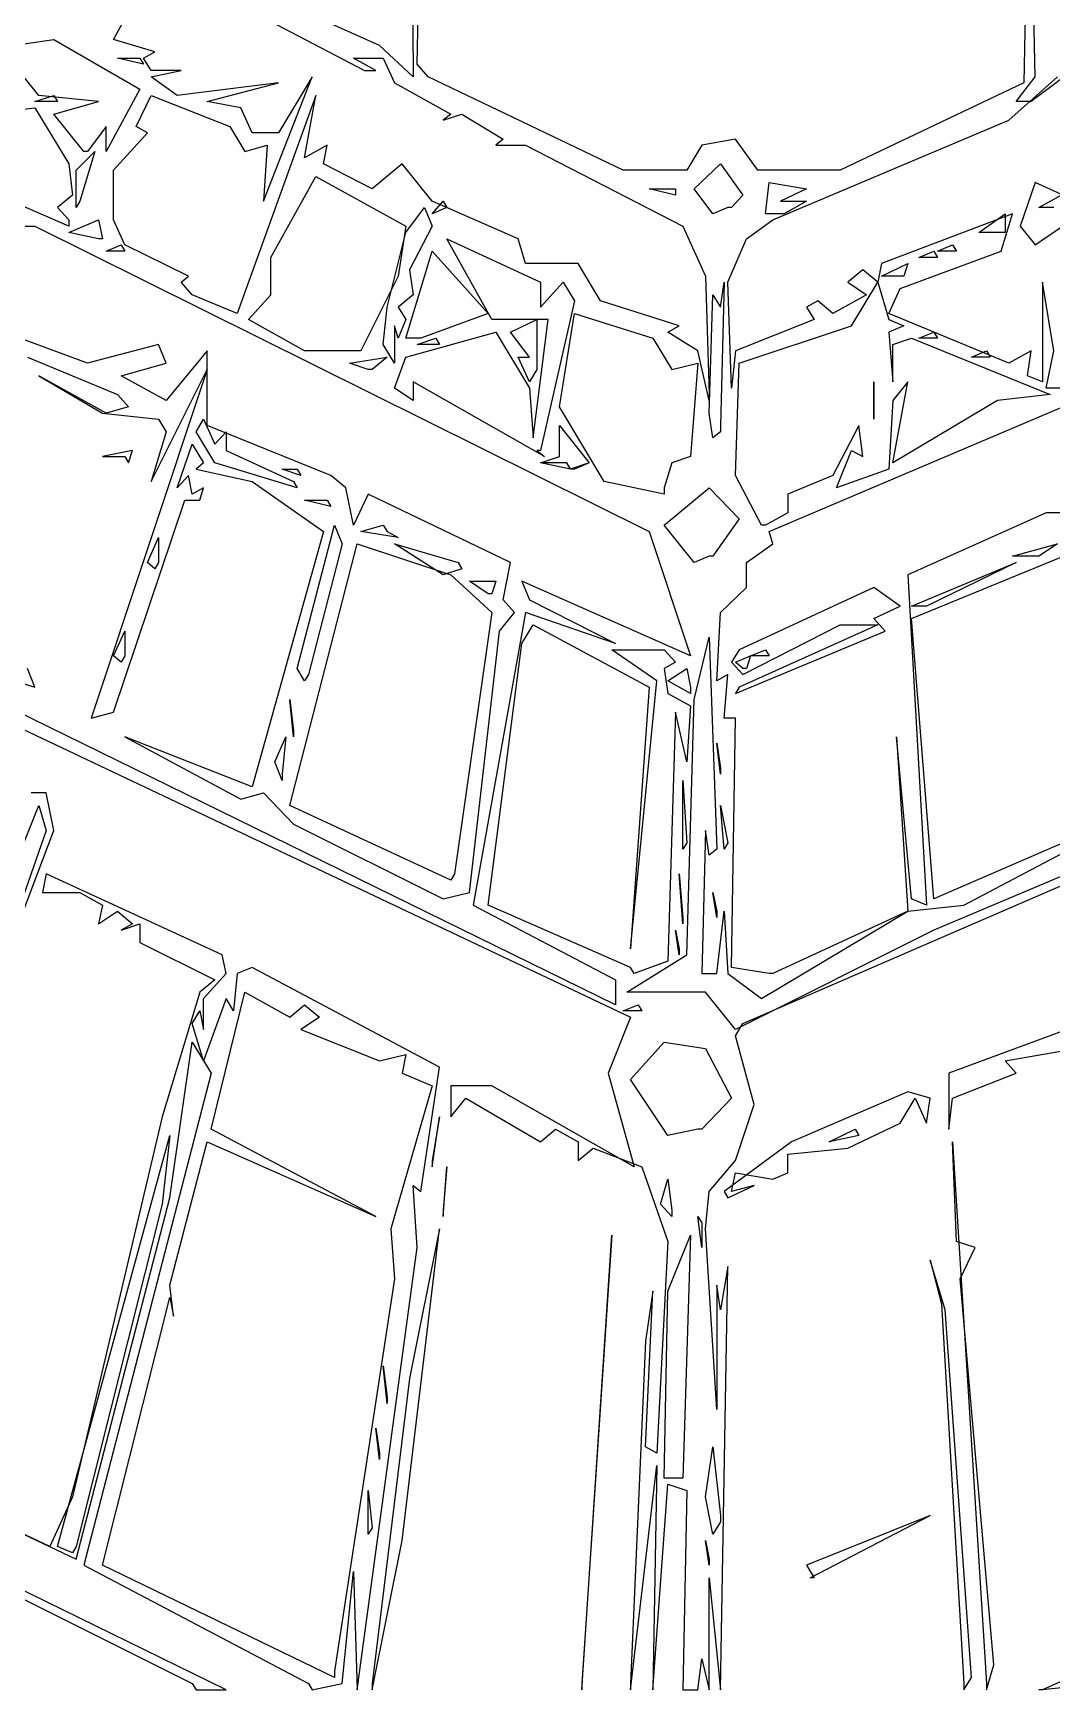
# Model space of a CAD drawing. Extents: x -11089 to 11068, y 2036 to 20000.
# Drawn here: x -3852 to 2051, y 2036 to 11627 of the extents above; entities that cross this region are included whole.
import ezdxf

# ---------------------------------------------------------------- set-up
doc = ezdxf.new("R2010")
doc.units = 0

msp = doc.modelspace()

# ---------------------------------------------------------------- linework, layer by layer
for p, q in [((-1757.8125, 20000, 1942.8571), (-1649.3056, 11411.0577)), ((-1627.6042, 11447.1154), (-1605.9028, 12456.7308)), ((1909.7222, 12384.6154), (1888.0208, 11338.9423)), ((1953.125, 11375), (1931.4236, 12420.6731)), ((-1844.6181, 11555.2885), (-3211.8056, 12168.2692)), ((-3103.2986, 12024.0385), (-1931.4236, 11411.0577)), ((-3385.4167, 11591.3462), (-3190.1042, 11951.9231)), ((-3971.3542, 11555.2885), (-3732.6389, 11591.3462)), ((-3732.6389, 11591.3462), (-3233.5069, 11302.8846)), ((-3146.7014, 11519.2308), (-3385.4167, 11591.3462)), ((-3211.8056, 11483.1731), (-3146.7014, 11519.2308)), ((-1649.3056, 11375), (-1844.6181, 11555.2885)), ((2408.8542, 11591.3462), (1931.4236, 11230.7692)), ((-3819.4444, 11266.8269), (-3993.0556, 11483.1731)), ((-3211.8056, 11447.1154), (-3363.7153, 11483.1731)), ((-3363.7153, 11483.1731), (-3233.5069, 11483.1731)), ((-3233.5069, 11483.1731), (-3211.8056, 11447.1154)), ((-3168.4028, 11411.0577), (-3211.8056, 11483.1731)), ((-1866.3194, 11411.0577), (-1996.5278, 11483.1731)), ((-1996.5278, 11483.1731), (-1822.9167, 11483.1731)), ((-1822.9167, 11483.1731), (-1757.8125, 11338.9423)), ((-1562.5, 11375), (-1627.6042, 11447.1154)), ((-3168.4028, 11375), (-2994.7917, 11411.0577)), ((-2994.7917, 11411.0577), (-3168.4028, 11411.0577)), ((-3016.4931, 11266.8269), (-3168.4028, 11375)), ((-2430.5556, 11338.9423), (-3016.4931, 11266.8269)), ((-2842.8819, 11230.7692), (-2430.5556, 11338.9423)), ((-2517.3611, 10653.8462), (-2235.2431, 11375)), ((-2235.2431, 11375), (-2430.5556, 11050.4808)), ((-1931.4236, 11411.0577), (-1866.3194, 11411.0577)), ((-1757.8125, 11338.9423), (-1432.2917, 11158.6538)), ((-1649.3056, 11411.0577), (-1649.3056, 11375)), ((-434.0278, 10834.1346), (-1562.5, 11375)), ((1888.0208, 11338.9423), (824.6528, 10834.1346)), ((1801.2153, 11122.5962), (2083.3333, 11375)), ((1844.6181, 11230.7692), (1953.125, 11375)), ((-3841.1458, 11230.7692), (-3732.6389, 11266.8269)), ((-3710.9375, 11230.7692), (-3841.1458, 11230.7692)), ((-3472.2222, 11230.7692), (-3819.4444, 11266.8269)), ((-3732.6389, 11266.8269), (-3710.9375, 11230.7692)), ((-3732.6389, 11158.6538), (-3472.2222, 11230.7692)), ((-3233.5069, 11302.8846), (-3428.8194, 10942.3077)), ((-3255.2083, 11086.5385), (-3168.4028, 11266.8269)), ((-3168.4028, 11266.8269), (-2712.6736, 11086.5385)), ((-2647.5694, 11194.7115), (-2842.8819, 11230.7692)), ((-2213.5417, 11266.8269), (-2669.2708, 10004.8077)), ((-2278.6458, 10906.25), (-2213.5417, 11266.8269)), ((1909.7222, 11230.7692), (1844.6181, 11230.7692)), ((1931.4236, 11230.7692), (1909.7222, 11230.7692)), ((-4166.6667, 11158.6538), (-3841.1458, 11194.7115)), ((-3841.1458, 11194.7115), (-3645.8333, 10870.1923)), ((-3559.0278, 10942.3077), (-3732.6389, 11158.6538)), ((-2582.4653, 11050.4808), (-2647.5694, 11194.7115)), ((-1432.2917, 11158.6538), (-1475.6944, 11122.5962)), ((-1475.6944, 11122.5962), (-1367.1875, 11158.6538)), ((-1367.1875, 11158.6538), (-1128.4722, 11014.4231)), ((-3428.8194, 11086.5385), (-3537.3264, 10942.3077)), ((-3428.8194, 10942.3077), (-3428.8194, 11086.5385)), ((-3385.4167, 10834.1346), (-3190.1042, 11050.4808)), ((-3190.1042, 11050.4808), (-3255.2083, 11086.5385)), ((-2712.6736, 11086.5385), (-2625.8681, 10942.3077)), ((-2430.5556, 11050.4808), (-2582.4653, 11050.4808)), ((434.0278, 10545.6731), (1801.2153, 11122.5962)), ((-3602.4306, 10834.1346), (-3493.9236, 10942.3077)), ((-3493.9236, 10942.3077), (-3580.7292, 10653.8462)), ((-3537.3264, 10942.3077), (-3559.0278, 10942.3077)), ((-2625.8681, 10942.3077), (-2495.6597, 10978.3654)), ((-2495.6597, 10978.3654), (-2517.3611, 10653.8462)), ((-2148.4375, 10978.3654), (-2278.6458, 10906.25)), ((-2170.1389, 10870.1923), (-2148.4375, 10978.3654)), ((-1128.4722, 11014.4231), (-1171.875, 10978.3654)), ((-1171.875, 10978.3654), (-998.2639, 10978.3654)), ((-998.2639, 10978.3654), (-86.8056, 10509.6154)), ((21.7014, 10978.3654), (-65.1042, 10834.1346)), ((217.0139, 11014.4231), (21.7014, 10978.3654)), ((347.2222, 10834.1346), (217.0139, 11014.4231)), ((-3645.8333, 10509.6154), (-4557.2917, 10906.25)), ((-3645.8333, 10870.1923), (-3624.1319, 10689.9038)), ((-1888.0208, 10725.9615), (-2170.1389, 10870.1923)), ((-1714.4097, 10870.1923), (-1888.0208, 10725.9615)), ((-1540.7986, 10653.8462), (-1714.4097, 10870.1923)), ((-21.7014, 10725.9615), (130.2083, 10870.1923)), ((130.2083, 10870.1923), (260.4167, 10689.9038)), ((-3602.4306, 10617.7885), (-3602.4306, 10834.1346)), ((-3385.4167, 10545.6731), (-3385.4167, 10834.1346)), ((-2473.9583, 10329.3269), (-2213.5417, 10798.0769)), ((-2213.5417, 10798.0769), (-1692.7083, 10509.6154)), ((-65.1042, 10834.1346), (-434.0278, 10834.1346)), ((368.9236, 10834.1346), (347.2222, 10834.1346)), ((824.6528, 10834.1346), (368.9236, 10834.1346)), ((390.625, 10581.7308), (412.3264, 10762.0192)), ((412.3264, 10762.0192), (629.3403, 10725.9615)), ((1953.125, 10762.0192), (1866.3194, 10509.6154)), ((2191.8403, 10653.8462), (1953.125, 10762.0192)), ((-3624.1319, 10689.9038), (-3710.9375, 10617.7885)), ((-3580.7292, 10653.8462), (-3602.4306, 10617.7885)), ((-1041.6667, 10437.5), (-1540.7986, 10653.8462)), ((-1540.7986, 10581.7308), (-1475.6944, 10653.8462)), ((-1475.6944, 10653.8462), (-1453.9931, 10617.7885)), ((-130.2083, 10689.9038), (-282.1181, 10725.9615)), ((-282.1181, 10725.9615), (-130.2083, 10725.9615)), ((-130.2083, 10725.9615), (-130.2083, 10689.9038)), ((86.8056, 10581.7308), (-21.7014, 10725.9615)), ((260.4167, 10689.9038), (195.3125, 10617.7885)), ((629.3403, 10725.9615), (477.4306, 10653.8462)), ((477.4306, 10653.8462), (629.3403, 10653.8462)), ((629.3403, 10653.8462), (499.1319, 10581.7308)), ((1953.125, 10401.4423), (2322.0486, 10653.8462)), ((1974.8264, 10617.7885), (2105.0347, 10689.9038)), ((-3710.9375, 10617.7885), (-3645.8333, 10545.6731)), ((-1692.7083, 10473.5577), (-1584.2014, 10617.7885)), ((-1584.2014, 10617.7885), (-1540.7986, 10509.6154)), ((-1453.9931, 10617.7885), (-1540.7986, 10581.7308)), ((173.6111, 10617.7885), (86.8056, 10581.7308)), ((195.3125, 10617.7885), (173.6111, 10617.7885)), ((477.4306, 10581.7308), (390.625, 10581.7308)), ((499.1319, 10581.7308), (477.4306, 10581.7308)), ((1822.9167, 10581.7308), (1063.3681, 10293.2692)), ((1627.6042, 10473.5577), (1779.5139, 10581.7308)), ((1757.8125, 10365.3846), (1822.9167, 10581.7308)), ((1779.5139, 10581.7308), (1779.5139, 10473.5577)), ((2061.6319, 10617.7885), (1974.8264, 10617.7885)), ((-4079.8611, 10509.6154), (-3841.1458, 10509.6154)), ((-3841.1458, 10509.6154), (-282.1181, 8742.7885)), ((-3645.8333, 10473.5577), (-3472.2222, 10545.6731)), ((-3645.8333, 10545.6731), (-3645.8333, 10509.6154)), ((-3472.2222, 10437.5), (-3645.8333, 10473.5577)), ((-3472.2222, 10545.6731), (-3450.5208, 10437.5)), ((-3320.3125, 10401.4423), (-3385.4167, 10545.6731)), ((-1801.2153, 10040.8654), (-1692.7083, 10473.5577)), ((-1692.7083, 10509.6154), (-1736.1111, 10221.1538)), ((-1540.7986, 10509.6154), (-1671.0069, 10257.2115)), ((-86.8056, 10509.6154), (43.4028, 10221.1538)), ((282.1181, 10437.5), (434.0278, 10545.6731)), ((1757.8125, 10473.5577), (1627.6042, 10473.5577)), ((1779.5139, 10473.5577), (1757.8125, 10473.5577)), ((1866.3194, 10509.6154), (1953.125, 10401.4423)), ((-3450.5208, 10437.5), (-3472.2222, 10437.5)), ((-3428.8194, 10365.3846), (-3342.0139, 10401.4423)), ((-3320.3125, 10365.3846), (-3428.8194, 10365.3846)), ((-3342.0139, 10401.4423), (-3320.3125, 10365.3846)), ((-2951.3889, 10221.1538), (-3320.3125, 10401.4423)), ((-1692.7083, 9860.5769), (-1540.7986, 10365.3846)), ((-1540.7986, 10365.3846), (-1215.2778, 10004.8077)), ((-1193.5764, 9968.75), (-1453.9931, 10437.5)), ((-1453.9931, 10437.5), (-911.4583, 10185.0962)), ((-998.2639, 10293.2692), (-1041.6667, 10437.5)), ((173.6111, 10185.0962), (282.1181, 10437.5)), ((412.3264, 8742.7885), (4318.5764, 10401.4423)), ((1171.875, 10149.0385), (1757.8125, 10365.3846)), ((1280.3819, 10329.3269), (1367.1875, 10365.3846)), ((1367.1875, 10365.3846), (1388.8889, 10329.3269)), ((1388.8889, 10365.3846), (1475.6944, 10401.4423)), ((1497.3958, 10365.3846), (1388.8889, 10365.3846)), ((1475.6944, 10401.4423), (1497.3958, 10365.3846)), ((-2473.9583, 10112.9808), (-2473.9583, 10329.3269)), ((-694.4444, 10293.2692), (-998.2639, 10293.2692)), ((-564.2361, 10076.9231), (-694.4444, 10293.2692)), ((1063.3681, 10293.2692), (1041.6667, 10185.0962)), ((1063.3681, 10221.1538), (1215.2778, 10293.2692)), ((1215.2778, 10293.2692), (1193.5764, 10221.1538)), ((1388.8889, 10329.3269), (1280.3819, 10329.3269)), ((-2994.7917, 10185.0962), (-2951.3889, 10221.1538)), ((-2929.6875, 10112.9808), (-2994.7917, 10185.0962)), ((-1736.1111, 10221.1538), (-1953.125, 9788.4615)), ((-1671.0069, 10257.2115), (-1649.3056, 10112.9808)), ((-911.4583, 10185.0962), (-911.4583, 10040.8654)), ((-911.4583, 10040.8654), (-781.25, 10185.0962)), ((-781.25, 10185.0962), (-716.1458, 10076.9231)), ((43.4028, 10221.1538), (65.1042, 9536.0577)), ((130.2083, 10040.8654), (151.9097, 10185.0962)), ((151.9097, 10185.0962), (130.2083, 9355.7692)), ((195.3125, 9572.1154), (173.6111, 10185.0962)), ((954.8611, 10257.2115), (868.0556, 10185.0962)), ((868.0556, 10185.0962), (976.5625, 10112.9808)), ((889.7569, 9932.6923), (1041.6667, 10185.0962)), ((1041.6667, 10185.0962), (954.8611, 10257.2115)), ((1041.6667, 10185.0962), (1106.7708, 9968.75)), ((1171.875, 10221.1538), (1063.3681, 10221.1538)), ((1193.5764, 10221.1538), (1171.875, 10221.1538)), ((2061.6319, 9788.4615), (1996.5278, 10185.0962)), ((1996.5278, 10185.0962), (1996.5278, 9608.1731)), ((-2669.2708, 10004.8077), (-2929.6875, 10112.9808)), ((-2604.1667, 9968.75), (-2473.9583, 10112.9808)), ((-1649.3056, 10112.9808), (-1736.1111, 10040.8654)), ((-716.1458, 10076.9231), (-911.4583, 9211.5385)), ((-108.5069, 9932.6923), (-564.2361, 10076.9231)), ((65.1042, 9427.8846), (86.8056, 10112.9808)), ((86.8056, 10112.9808), (130.2083, 10040.8654)), ((694.4444, 10076.9231), (629.3403, 10040.8654)), ((781.25, 10004.8077), (694.4444, 10076.9231)), ((976.5625, 10112.9808), (781.25, 10004.8077)), ((1106.7708, 10004.8077), (1171.875, 10149.0385)), ((-1822.9167, 9824.5192), (-1801.2153, 10040.8654)), ((-1736.1111, 10040.8654), (-1692.7083, 9968.75)), ((-1215.2778, 10004.8077), (-1605.9028, 9860.5769)), ((-802.9514, 9463.9423), (-716.1458, 10004.8077)), ((-716.1458, 10004.8077), (-260.4167, 9860.5769)), ((629.3403, 10040.8654), (672.7431, 9968.75)), ((1801.2153, 9716.3462), (1106.7708, 10004.8077)), ((-2278.6458, 9788.4615), (-2604.1667, 9968.75)), ((-1736.1111, 9860.5769), (-1757.8125, 9932.6923)), ((-1757.8125, 9932.6923), (-1757.8125, 9752.4038)), ((-1692.7083, 9968.75), (-1736.1111, 9860.5769)), ((-1692.7083, 9752.4038), (-1171.875, 9896.6346)), ((-868.0556, 9968.75), (-1193.5764, 9968.75)), ((-1171.875, 9896.6346), (-976.5625, 9572.1154)), ((-1085.0694, 9896.6346), (-933.1597, 9968.75)), ((-976.5625, 9752.4038), (-1085.0694, 9896.6346)), ((-954.8611, 9283.6538), (-868.0556, 9968.75)), ((-933.1597, 9968.75), (-933.1597, 9716.3462)), ((-173.6111, 9896.6346), (-108.5069, 9932.6923)), ((0, 9788.4615), (-173.6111, 9896.6346)), ((672.7431, 9968.75), (217.0139, 9788.4615)), ((238.7153, 9716.3462), (889.7569, 9932.6923)), ((1106.7708, 9968.75), (1193.5764, 9932.6923)), ((1193.5764, 9932.6923), (1106.7708, 9896.6346)), ((1106.7708, 9896.6346), (1128.4722, 9608.1731)), ((1280.3819, 9860.5769), (1367.1875, 9896.6346)), ((1367.1875, 9896.6346), (1388.8889, 9860.5769)), ((-3537.3264, 9716.3462), (-3927.9514, 9860.5769)), ((-3125, 9824.5192), (-3537.3264, 9716.3462)), ((-3081.5972, 9716.3462), (-3125, 9824.5192)), ((-2842.8819, 9788.4615), (-3081.5972, 9500)), ((-2842.8819, 9355.7692), (-2842.8819, 9788.4615)), ((-1974.8264, 9788.4615), (-2278.6458, 9788.4615)), ((-1953.125, 9788.4615), (-1974.8264, 9788.4615)), ((-1757.8125, 9716.3462), (-1822.9167, 9824.5192)), ((-1627.6042, 9860.5769), (-1692.7083, 9860.5769)), ((-1627.6042, 9824.5192), (-1519.0972, 9860.5769)), ((-1605.9028, 9860.5769), (-1627.6042, 9860.5769)), ((-1497.3958, 9824.5192), (-1627.6042, 9824.5192)), ((-1519.0972, 9860.5769), (-1497.3958, 9824.5192)), ((-260.4167, 9860.5769), (-151.9097, 9680.2885)), ((65.1042, 9500), (0, 9788.4615)), ((217.0139, 9788.4615), (195.3125, 9572.1154)), ((1128.4722, 9824.5192), (1236.9792, 9860.5769)), ((1128.4722, 9608.1731), (1128.4722, 9824.5192)), ((1236.9792, 9860.5769), (2039.9306, 9536.0577)), ((1388.8889, 9860.5769), (1280.3819, 9860.5769)), ((1584.2014, 9752.4038), (1671.0069, 9788.4615)), ((1671.0069, 9788.4615), (1692.7083, 9752.4038)), ((1931.4236, 9788.4615), (1801.2153, 9716.3462)), ((1909.7222, 9644.2308), (1931.4236, 9788.4615)), ((2018.2292, 9572.1154), (2061.6319, 9788.4615)), ((-3884.5486, 9752.4038), (-3363.7153, 9536.0577)), ((-3342.0139, 9644.2308), (-3081.5972, 9716.3462)), ((-2018.2292, 9716.3462), (-1801.2153, 9752.4038)), ((-1909.7222, 9680.2885), (-2018.2292, 9716.3462)), ((-1801.2153, 9752.4038), (-1888.0208, 9680.2885)), ((-1757.8125, 9572.1154), (-1692.7083, 9752.4038)), ((-1757.8125, 9752.4038), (-1757.8125, 9716.3462)), ((-976.5625, 9608.1731), (-1041.6667, 9752.4038)), ((-1041.6667, 9752.4038), (-976.5625, 9752.4038)), ((-933.1597, 9716.3462), (-933.1597, 9680.2885)), ((-151.9097, 9680.2885), (0, 9716.3462)), ((0, 9716.3462), (-43.4028, 9175.4808)), ((217.0139, 9067.3077), (238.7153, 9716.3462)), ((1692.7083, 9752.4038), (1584.2014, 9752.4038)), ((-3428.8194, 9427.8846), (-3819.4444, 9644.2308)), ((-3819.4444, 9644.2308), (-3450.5208, 9427.8846)), ((-2842.8819, 9680.2885), (-3515.625, 7661.0577)), ((-3081.5972, 9500), (-3342.0139, 9644.2308)), ((-3168.4028, 9031.25), (-2842.8819, 9680.2885)), ((-1888.0208, 9680.2885), (-1909.7222, 9680.2885)), ((-889.7569, 9175.4808), (-1649.3056, 9608.1731)), ((-1649.3056, 9608.1731), (-1649.3056, 9500)), ((-933.1597, 9680.2885), (-976.5625, 9608.1731)), ((1019.9653, 9391.8269), (1019.9653, 9608.1731)), ((1019.9653, 9608.1731), (1019.9653, 9427.8846)), ((1128.4722, 9139.4231), (1215.2778, 9608.1731)), ((1215.2778, 9608.1731), (1128.4722, 9500)), ((1996.5278, 9608.1731), (1909.7222, 9644.2308)), ((-3363.7153, 9536.0577), (-3298.6111, 9463.9423)), ((-1649.3056, 9500), (-1757.8125, 9572.1154)), ((-976.5625, 9572.1154), (-954.8611, 9283.6538)), ((65.1042, 9536.0577), (65.1042, 9500)), ((1128.4722, 9500), (1106.7708, 9103.3654)), ((1736.1111, 9500), (1128.4722, 9139.4231)), ((2039.9306, 9536.0577), (1736.1111, 9500)), ((2126.7361, 9572.1154), (2018.2292, 9572.1154)), ((-3450.5208, 9427.8846), (-3125, 9391.8269)), ((-3298.6111, 9463.9423), (-3428.8194, 9427.8846)), ((-542.5347, 9031.25), (-802.9514, 9463.9423)), ((86.8056, 9283.6538), (65.1042, 9427.8846)), ((1019.9653, 9427.8846), (1019.9653, 9391.8269)), ((-3081.5972, 9319.7115), (-3168.4028, 9031.25)), ((-3125, 9391.8269), (-3081.5972, 9319.7115)), ((-2907.9861, 9319.7115), (-2864.5833, 9391.8269)), ((-2799.4792, 9139.4231), (-2907.9861, 9319.7115)), ((-2864.5833, 9391.8269), (-2799.4792, 9247.5962)), ((-2126.7361, 9067.3077), (-2842.8819, 9355.7692)), ((-2799.4792, 9247.5962), (-2734.375, 9319.7115)), ((-2734.375, 9319.7115), (-2734.375, 9211.5385)), ((-802.9514, 9175.4808), (-802.9514, 9355.7692)), ((-802.9514, 9355.7692), (-629.3403, 9139.4231)), ((-802.9514, 9175.4808), (-802.9514, 9355.7692)), ((-802.9514, 9355.7692), (-629.3403, 9139.4231)), ((130.2083, 9319.7115), (86.8056, 9283.6538)), ((130.2083, 9355.7692), (130.2083, 9319.7115)), ((933.1597, 9355.7692), (781.25, 9067.3077)), ((954.8611, 9175.4808), (933.1597, 9355.7692)), ((-3276.9097, 9211.5385), (-3450.5208, 9175.4808)), ((-3298.6111, 9139.4231), (-3276.9097, 9211.5385)), ((-3016.4931, 8995.1923), (-2929.6875, 9247.5962)), ((-2929.6875, 9247.5962), (-2864.5833, 9139.4231)), ((-2734.375, 9211.5385), (-2343.75, 9031.25)), ((-933.1597, 9211.5385), (-889.7569, 9175.4808)), ((-911.4583, 9211.5385), (-933.1597, 9211.5385)), ((802.9514, 8995.1923), (889.7569, 9211.5385)), ((889.7569, 9211.5385), (954.8611, 9175.4808)), ((-3450.5208, 9175.4808), (-3320.3125, 9175.4808)), ((-3320.3125, 9175.4808), (-3298.6111, 9139.4231)), ((-2864.5833, 9139.4231), (-2907.9861, 9103.3654)), ((-2322.0486, 8995.1923), (-2799.4792, 9139.4231)), ((-911.4583, 9139.4231), (-802.9514, 9175.4808)), ((-911.4583, 9139.4231), (-802.9514, 9175.4808)), ((-737.8472, 9103.3654), (-911.4583, 9139.4231)), ((-759.5486, 9139.4231), (-911.4583, 9139.4231)), ((-737.8472, 9103.3654), (-759.5486, 9139.4231)), ((-629.3403, 9139.4231), (-737.8472, 9103.3654)), ((-629.3403, 9139.4231), (-716.1458, 9103.3654)), ((-151.9097, 9139.4231), (-195.3125, 8995.1923)), ((-43.4028, 9175.4808), (-151.9097, 9139.4231)), ((-2951.3889, 9067.3077), (-3016.4931, 8995.1923)), ((-2929.6875, 8959.1346), (-2951.3889, 9067.3077)), ((-2907.9861, 9103.3654), (-2582.4653, 9031.25)), ((-2582.4653, 9031.25), (-2170.1389, 8742.7885)), ((-2300.3472, 9067.3077), (-2408.8542, 9103.3654)), ((-2408.8542, 9103.3654), (-2322.0486, 9103.3654)), ((-2343.75, 9031.25), (-2322.0486, 8995.1923)), ((-2322.0486, 9103.3654), (-2300.3472, 9067.3077)), ((-2039.9306, 8995.1923), (-2126.7361, 9067.3077)), ((-716.1458, 9103.3654), (-737.8472, 9103.3654)), ((-195.3125, 8959.1346), (-542.5347, 9031.25)), ((368.9236, 8778.8462), (217.0139, 9067.3077)), ((781.25, 9067.3077), (520.8333, 8959.1346)), ((1106.7708, 9103.3654), (802.9514, 8995.1923)), ((-477.4306, 6002.4038), (-6445.3125, 8923.0769)), ((-3385.4167, 7697.1154), (-2973.0903, 8923.0769)), ((-2973.0903, 8923.0769), (-2886.2847, 8923.0769)), ((-2864.5833, 8995.1923), (-2929.6875, 8959.1346)), ((-2886.2847, 8923.0769), (-2864.5833, 8995.1923)), ((-2126.7361, 8887.0192), (-2278.6458, 8923.0769)), ((-2278.6458, 8923.0769), (-2148.4375, 8923.0769)), ((-2148.4375, 8923.0769), (-2126.7361, 8887.0192)), ((-1996.5278, 8778.8462), (-2039.9306, 8995.1923)), ((-1909.7222, 8959.1346), (-1996.5278, 8778.8462)), ((-1085.0694, 8562.5), (-1909.7222, 8959.1346)), ((-195.3125, 8778.8462), (65.1042, 8995.1923)), ((-195.3125, 8995.1923), (-195.3125, 8959.1346)), ((65.1042, 8995.1923), (238.7153, 8814.9038)), ((520.8333, 8959.1346), (520.8333, 8850.9615)), ((1236.9792, 8237.9808), (2907.9861, 8923.0769)), ((520.8333, 8850.9615), (390.625, 8778.8462)), ((2018.2292, 8850.9615), (1215.2778, 8490.3846)), ((2126.7361, 8850.9615), (2018.2292, 8850.9615)), ((-2170.1389, 8742.7885), (-2582.4653, 7264.4231)), ((-2322.0486, 7949.5192), (-2105.0347, 8778.8462)), ((-2105.0347, 8778.8462), (-2061.6319, 8670.6731)), ((-1953.125, 8742.7885), (-1822.9167, 8778.8462)), ((-1736.1111, 8706.7308), (-1953.125, 8742.7885)), ((-1822.9167, 8778.8462), (-1801.2153, 8742.7885)), ((-1801.2153, 8742.7885), (-1736.1111, 8706.7308)), ((-282.1181, 8742.7885), (-43.4028, 8021.6346)), ((-21.7014, 8562.5), (-195.3125, 8778.8462)), ((238.7153, 8814.9038), (86.8056, 8598.5577)), ((390.625, 8778.8462), (368.9236, 8778.8462)), ((434.0278, 8670.6731), (412.3264, 8742.7885)), ((-3190.1042, 8562.5), (-3125, 8706.7308)), ((-3125, 8706.7308), (-3125, 8562.5)), ((-2365.4514, 7156.25), (-1974.8264, 8670.6731)), ((-2061.6319, 8670.6731), (-2256.9444, 7913.4615)), ((-1974.8264, 8670.6731), (-1432.2917, 8490.3846)), ((-1475.6944, 8490.3846), (-1757.8125, 8670.6731)), ((-1757.8125, 8670.6731), (-1388.8889, 8562.5)), ((260.4167, 5894.2308), (6684.0278, 8670.6731)), ((282.1181, 8562.5), (434.0278, 8670.6731)), ((6684.0278, 8670.6731), (1367.1875, 6435.0962)), ((1822.9167, 8598.5577), (2083.3333, 8670.6731)), ((2083.3333, 8670.6731), (1974.8264, 8598.5577)), ((-3146.7014, 8526.4423), (-3190.1042, 8562.5)), ((-3125, 8562.5), (-3146.7014, 8526.4423)), ((-1388.8889, 8562.5), (-1367.1875, 8526.4423)), ((-1128.4722, 8346.1538), (-1085.0694, 8562.5)), ((65.1042, 8598.5577), (-21.7014, 8562.5)), ((86.8056, 8598.5577), (65.1042, 8598.5577)), ((282.1181, 8418.2692), (282.1181, 8562.5)), ((1236.9792, 8310.0962), (1844.6181, 8562.5)), ((1844.6181, 8562.5), (1323.7847, 8310.0962)), ((1953.125, 8598.5577), (1822.9167, 8598.5577)), ((1974.8264, 8598.5577), (1953.125, 8598.5577)), ((-1367.1875, 8526.4423), (-1475.6944, 8490.3846)), ((-1432.2917, 8490.3846), (-1193.5764, 8274.0385)), ((-1215.2778, 8382.2115), (-1323.7847, 8454.3269)), ((-1323.7847, 8454.3269), (-1171.875, 8454.3269)), ((-1171.875, 8454.3269), (-1193.5764, 8382.2115)), ((-43.4028, 8021.6346), (-1019.9653, 8454.3269)), ((-1019.9653, 8454.3269), (-976.5625, 8346.1538)), ((1215.2778, 8490.3846), (1323.7847, 6579.3269)), ((-1193.5764, 8382.2115), (-1215.2778, 8382.2115)), ((-1063.3681, 8274.0385), (-1128.4722, 8346.1538)), ((-976.5625, 8346.1538), (-477.4306, 8093.75)), ((130.2083, 8274.0385), (282.1181, 8418.2692)), ((1019.9653, 8418.2692), (238.7153, 8057.6923)), ((1171.875, 8310.0962), (1019.9653, 8418.2692)), ((-1193.5764, 8274.0385), (-1410.5903, 6759.6154)), ((-998.2639, 8274.0385), (-1302.0833, 6579.3269)), ((-1150.1736, 8165.8654), (-1063.3681, 8274.0385)), ((-477.4306, 8093.75), (-998.2639, 8274.0385)), ((108.5069, 7877.4038), (130.2083, 8274.0385)), ((1019.9653, 8237.9808), (1171.875, 8310.0962)), ((1302.0833, 8310.0962), (1236.9792, 8310.0962)), ((1323.7847, 8310.0962), (1302.0833, 8310.0962)), ((-3385.4167, 8021.6346), (-3320.3125, 8165.8654)), ((-3320.3125, 8165.8654), (-3320.3125, 8021.6346)), ((-1323.7847, 6651.4423), (-1150.1736, 8165.8654)), ((-1019.9653, 8093.75), (-954.8611, 8201.9231)), ((-954.8611, 8201.9231), (-282.1181, 7841.3462)), ((217.0139, 7805.2885), (1085.0694, 8165.8654)), ((1041.6667, 8201.9231), (238.7153, 7841.3462)), ((260.4167, 7913.4615), (824.6528, 8201.9231)), ((824.6528, 8201.9231), (1041.6667, 8201.9231)), ((1085.0694, 8165.8654), (1019.9653, 8237.9808)), ((1367.1875, 6615.3846), (1236.9792, 8237.9808)), ((-5034.7222, 8129.8077), (-390.625, 5930.2885)), ((-1215.2778, 6579.3269), (-1019.9653, 8093.75)), ((-238.7153, 7877.4038), (-499.1319, 8057.6923)), ((-499.1319, 8057.6923), (-195.3125, 8057.6923)), ((-195.3125, 8057.6923), (-130.2083, 7985.5769)), ((-21.7014, 7769.2308), (65.1042, 8129.8077)), ((65.1042, 8129.8077), (108.5069, 6903.8462)), ((238.7153, 8057.6923), (195.3125, 7985.5769)), ((303.8194, 8021.6346), (390.625, 8057.6923)), ((390.625, 8057.6923), (412.3264, 8021.6346)), ((-3342.0139, 7985.5769), (-3385.4167, 8021.6346)), ((-3320.3125, 8021.6346), (-3342.0139, 7985.5769)), ((-130.2083, 7985.5769), (-195.3125, 7949.5192)), ((195.3125, 7985.5769), (260.4167, 7913.4615)), ((217.0139, 7985.5769), (303.8194, 8021.6346)), ((260.4167, 7949.5192), (217.0139, 7985.5769)), ((303.8194, 8021.6346), (282.1181, 7949.5192)), ((412.3264, 8021.6346), (303.8194, 8021.6346)), ((-4188.3681, 7949.5192), (-3841.1458, 7841.3462)), ((-3841.1458, 7841.3462), (-3884.5486, 7949.5192)), ((-2278.6458, 7877.4038), (-2322.0486, 7949.5192)), ((-2256.9444, 7913.4615), (-2278.6458, 7877.4038)), ((-390.625, 6326.9231), (-238.7153, 7877.4038)), ((-195.3125, 7949.5192), (-173.6111, 7805.2885)), ((-173.6111, 7877.4038), (-65.1042, 7949.5192)), ((-43.4028, 7805.2885), (-173.6111, 7877.4038)), ((-65.1042, 7949.5192), (-43.4028, 7841.3462)), ((173.6111, 7913.4615), (108.5069, 7877.4038)), ((151.9097, 7661.0577), (173.6111, 7913.4615)), ((282.1181, 7949.5192), (260.4167, 7949.5192)), ((-2343.75, 7552.8846), (-2365.4514, 7769.2308)), ((-2365.4514, 7769.2308), (-2343.75, 7588.9423)), ((-282.1181, 7841.3462), (-390.625, 6326.9231)), ((-173.6111, 7805.2885), (-43.4028, 7733.1731)), ((-65.1042, 6290.8654), (-21.7014, 7769.2308)), ((-43.4028, 7841.3462), (-43.4028, 7805.2885)), ((238.7153, 7841.3462), (217.0139, 7805.2885)), ((-3515.625, 7661.0577), (-3385.4167, 7697.1154)), ((-130.2083, 7697.1154), (-173.6111, 6254.8077)), ((-65.1042, 7408.6538), (-130.2083, 7697.1154)), ((-43.4028, 7733.1731), (-65.1042, 7408.6538)), ((-2343.75, 7588.9423), (-2343.75, 7552.8846)), ((217.0139, 7661.0577), (151.9097, 7661.0577)), ((195.3125, 6218.75), (217.0139, 7661.0577)), ((-2582.4653, 7264.4231), (-3320.3125, 7552.8846)), ((-3320.3125, 7552.8846), (-2647.5694, 7192.3077)), ((-2452.2569, 7408.6538), (-2387.1528, 7552.8846)), ((-2387.1528, 7552.8846), (-2408.8542, 7336.5385)), ((130.2083, 7336.5385), (108.5069, 7516.8269)), ((108.5069, 7516.8269), (130.2083, 7372.5962)), ((1236.9792, 6615.3846), (1150.1736, 7552.8846)), ((1150.1736, 7552.8846), (1215.2778, 6543.2692)), ((-2408.8542, 7300.4808), (-2452.2569, 7408.6538)), ((-2408.8542, 7336.5385), (-2408.8542, 7300.4808)), ((-86.8056, 6903.8462), (-86.8056, 7300.4808)), ((-86.8056, 7300.4808), (-65.1042, 6939.9038)), ((130.2083, 7372.5962), (130.2083, 7336.5385)), ((-3776.0417, 7228.3654), (-3862.8472, 7228.3654)), ((-3732.6389, 7012.0192), (-3776.0417, 7228.3654)), ((-2647.5694, 7192.3077), (-2517.3611, 7228.3654)), ((-2517.3611, 7228.3654), (-2343.75, 7048.0769)), ((-4210.0694, 6182.6923), (-3819.4444, 7156.25)), ((-3819.4444, 7156.25), (-3776.0417, 7012.0192)), ((-1432.2917, 6723.5577), (-2365.4514, 7156.25)), ((151.9097, 6903.8462), (130.2083, 7156.25)), ((130.2083, 7156.25), (173.6111, 6939.9038)), ((-3776.0417, 7012.0192), (-5013.0208, 3478.3654)), ((-3949.6528, 6435.0962), (-3732.6389, 7012.0192)), ((-2343.75, 7048.0769), (-1475.6944, 6615.3846)), ((43.4028, 7012.0192), (21.7014, 6182.6923)), ((65.1042, 6867.7885), (43.4028, 7012.0192)), ((2365.4514, 7048.0769), (1367.1875, 6615.3846)), ((1540.7986, 6579.3269), (2430.5556, 7048.0769)), ((-65.1042, 6939.9038), (-86.8056, 6903.8462)), ((173.6111, 6939.9038), (151.9097, 6903.8462)), ((108.5069, 6903.8462), (65.1042, 6867.7885)), ((-3776.0417, 6759.6154), (-3797.7431, 6651.4423)), ((-2756.0764, 6290.8654), (-3776.0417, 6759.6154)), ((-1410.5903, 6759.6154), (-1432.2917, 6723.5577)), ((-86.8056, 6471.1538), (-108.5069, 6759.6154)), ((-108.5069, 6759.6154), (-86.8056, 6507.2115)), ((-3797.7431, 6651.4423), (-3580.7292, 6651.4423)), ((-3580.7292, 6651.4423), (-3450.5208, 6579.3269)), ((-1475.6944, 6615.3846), (-1323.7847, 6651.4423)), ((108.5069, 6507.2115), (86.8056, 6651.4423)), ((86.8056, 6651.4423), (108.5069, 6543.2692)), ((-3450.5208, 6579.3269), (-3472.2222, 6471.1538)), ((-3472.2222, 6471.1538), (-3363.7153, 6543.2692)), ((-3363.7153, 6543.2692), (-3276.9097, 6471.1538)), ((-1302.0833, 6579.3269), (-477.4306, 6146.6346)), ((-390.625, 6218.75), (-1215.2778, 6579.3269)), ((108.5069, 6182.6923), (151.9097, 6543.2692)), ((108.5069, 6543.2692), (108.5069, 6507.2115)), ((151.9097, 6543.2692), (173.6111, 6182.6923)), ((368.9236, 6038.4615), (1215.2778, 6543.2692)), ((1215.2778, 6543.2692), (434.0278, 6182.6923)), ((1215.2778, 6543.2692), (1540.7986, 6579.3269)), ((1323.7847, 6579.3269), (1236.9792, 6615.3846)), ((-3276.9097, 6471.1538), (-3342.0139, 6435.0962)), ((-3342.0139, 6435.0962), (-3233.5069, 6471.1538)), ((-3233.5069, 6471.1538), (-3233.5069, 6362.9808)), ((-108.5069, 6290.8654), (-130.2083, 6435.0962)), ((-130.2083, 6435.0962), (-108.5069, 6326.9231)), ((-86.8056, 6507.2115), (-86.8056, 6471.1538)), ((1367.1875, 6435.0962), (217.0139, 5858.1731)), ((-3233.5069, 6362.9808), (-2799.4792, 6146.6346)), ((-2734.375, 6182.6923), (-2756.0764, 6290.8654)), ((-412.3264, 6074.5192), (-65.1042, 6290.8654)), ((-173.6111, 6254.8077), (-368.9236, 6182.6923)), ((-108.5069, 6326.9231), (-108.5069, 6290.8654)), ((-2799.4792, 6146.6346), (-2886.2847, 6074.5192)), ((-2864.5833, 6038.4615), (-2734.375, 6182.6923)), ((-2669.2708, 6182.6923), (-2690.9722, 5966.3462)), ((-2582.4653, 6218.75), (-2669.2708, 6182.6923)), ((-1497.3958, 5641.8269), (-2582.4653, 6218.75)), ((-477.4306, 6146.6346), (-477.4306, 6002.4038)), ((-368.9236, 6182.6923), (-390.625, 6218.75)), ((21.7014, 6182.6923), (108.5069, 6182.6923)), ((173.6111, 6182.6923), (368.9236, 6038.4615)), ((412.3264, 6182.6923), (195.3125, 6218.75)), ((434.0278, 6182.6923), (412.3264, 6182.6923)), ((-2886.2847, 6074.5192), (-3103.2986, 5353.3654)), ((-2821.1806, 5281.25), (-2625.8681, 6074.5192)), ((-2625.8681, 6074.5192), (-2365.4514, 5930.2885)), ((43.4028, 6074.5192), (-412.3264, 6074.5192)), ((217.0139, 5858.1731), (43.4028, 6074.5192)), ((-2929.6875, 5894.2308), (-2886.2847, 5966.3462)), ((-2886.2847, 5966.3462), (-2864.5833, 5858.1731)), ((-2734.375, 6038.4615), (-2864.5833, 5677.8846)), ((-2864.5833, 5858.1731), (-2864.5833, 6038.4615)), ((-2690.9722, 5966.3462), (-2734.375, 6038.4615)), ((-2365.4514, 5930.2885), (-2278.6458, 6002.4038)), ((-2278.6458, 6002.4038), (-2191.8403, 5930.2885)), ((-434.0278, 5966.3462), (-347.2222, 6002.4038)), ((-325.5208, 5966.3462), (-434.0278, 5966.3462)), ((-347.2222, 6002.4038), (-325.5208, 5966.3462)), ((2625.8681, 6038.4615), (1453.9931, 5605.7692)), ((-2864.5833, 5677.8846), (-2929.6875, 5894.2308)), ((-2191.8403, 5930.2885), (-2300.3472, 5858.1731)), ((-2300.3472, 5858.1731), (-1844.6181, 5677.8846)), ((-390.625, 5930.2885), (-520.8333, 5605.7692)), ((217.0139, 5822.1154), (260.4167, 5894.2308)), ((-3059.8958, 4884.6154), (-2929.6875, 5786.0577)), ((-2929.6875, 5786.0577), (-2821.1806, 5605.7692)), ((-390.625, 5569.7115), (-195.3125, 5786.0577)), ((-195.3125, 5786.0577), (43.4028, 5750)), ((325.5208, 5425.4808), (217.0139, 5822.1154)), ((-1844.6181, 5677.8846), (-1692.7083, 5713.9423)), ((-1692.7083, 5713.9423), (-1714.4097, 5605.7692)), ((43.4028, 5750), (195.3125, 5461.5385)), ((1779.5139, 5677.8846), (2191.8403, 5750)), ((1844.6181, 5605.7692), (1779.5139, 5677.8846)), ((-2821.1806, 5605.7692), (-3559.0278, 2757.2115)), ((-1714.4097, 5605.7692), (-1540.7986, 5533.6538)), ((-1605.9028, 4920.6731), (-1497.3958, 5641.8269)), ((-520.8333, 5605.7692), (-368.9236, 5064.9038)), ((-173.6111, 5245.1923), (-390.625, 5569.7115)), ((1453.9931, 5605.7692), (1453.9931, 5317.3077)), ((1475.6944, 5461.5385), (1844.6181, 5605.7692)), ((-1540.7986, 5533.6538), (-1779.5139, 4704.3269)), ((-1193.5764, 5533.6538), (-1432.2917, 5533.6538)), ((-1432.2917, 5533.6538), (-1432.2917, 5353.3654)), ((-368.9236, 5064.9038), (-1193.5764, 5533.6538)), ((1215.2778, 5497.5962), (542.5347, 5209.1346)), ((1345.4861, 5461.5385), (1215.2778, 5497.5962)), ((-1432.2917, 5353.3654), (-1345.4861, 5461.5385)), ((-1345.4861, 5461.5385), (-911.4583, 5209.1346)), ((195.3125, 5461.5385), (21.7014, 5281.25)), ((217.0139, 5100.9615), (325.5208, 5425.4808)), ((1171.875, 5317.3077), (1258.6806, 5461.5385)), ((1258.6806, 5461.5385), (1323.7847, 5317.3077)), ((1323.7847, 5317.3077), (1345.4861, 5461.5385)), ((1453.9931, 5281.25), (1475.6944, 5461.5385)), ((-3103.2986, 5353.3654), (-3624.1319, 3153.8462)), ((-1866.3194, 4776.4423), (-2821.1806, 5281.25)), ((-1540.7986, 5064.9038), (-1497.3958, 5353.3654)), ((-1497.3958, 5353.3654), (-1540.7986, 5100.9615)), ((-911.4583, 5209.1346), (-824.6528, 5281.25)), ((-824.6528, 5281.25), (-694.4444, 5209.1346)), ((0, 5281.25), (-173.6111, 5245.1923)), ((21.7014, 5281.25), (0, 5281.25)), ((759.5486, 5209.1346), (911.4583, 5281.25)), ((868.0556, 5173.0769), (1171.875, 5317.3077)), ((911.4583, 5281.25), (933.1597, 5245.1923)), ((1453.9931, 5317.3077), (1453.9931, 5281.25)), ((-2734.375, 2036.0577), (-9288.1944, 5245.1923)), ((-9288.1944, 5245.1923), (-2929.6875, 2072.1154)), ((-3710.9375, 2865.3846), (-3059.8958, 5245.1923)), ((-3059.8958, 5245.1923), (-3103.2986, 4848.5577)), ((-3059.8958, 4379.8077), (-2842.8819, 5209.1346)), ((-2842.8819, 5209.1346), (-1866.3194, 4776.4423)), ((-694.4444, 5209.1346), (-694.4444, 5100.9615)), ((542.5347, 5209.1346), (151.9097, 4920.6731)), ((933.1597, 5245.1923), (759.5486, 5209.1346)), ((1497.3958, 4632.2115), (1475.6944, 5209.1346)), ((1475.6944, 5209.1346), (1671.0069, 2072.1154)), ((-1540.7986, 5100.9615), (-1540.7986, 5064.9038)), ((-694.4444, 5100.9615), (-607.6389, 5173.0769)), ((-607.6389, 5173.0769), (-325.5208, 5064.9038)), ((65.1042, 4920.6731), (217.0139, 5100.9615)), ((520.8333, 5137.0192), (868.0556, 5173.0769)), ((520.8333, 5028.8462), (520.8333, 5137.0192)), ((-1475.6944, 4776.4423), (-1453.9931, 5064.9038)), ((-1453.9931, 5064.9038), (-1475.6944, 4812.5)), ((-325.5208, 5064.9038), (-173.6111, 4632.2115)), ((-217.0139, 4848.5577), (-173.6111, 4992.7885)), ((-173.6111, 4992.7885), (-151.9097, 4812.5)), ((195.3125, 4920.6731), (217.0139, 5028.8462)), ((217.0139, 5028.8462), (434.0278, 4992.7885)), ((434.0278, 4992.7885), (520.8333, 5028.8462)), ((-1627.6042, 4596.1538), (-1649.3056, 4956.7308)), ((-1649.3056, 4956.7308), (-1605.9028, 4920.6731)), ((43.4028, 4704.3269), (65.1042, 4920.6731)), ((151.9097, 4920.6731), (173.6111, 4884.6154)), ((173.6111, 4884.6154), (325.5208, 4956.7308)), ((325.5208, 4956.7308), (195.3125, 4920.6731)), ((-3602.4306, 2793.2692), (-3059.8958, 4884.6154)), ((-3103.2986, 4848.5577), (-3602.4306, 2865.3846)), ((-1475.6944, 4812.5), (-1475.6944, 4776.4423)), ((-151.9097, 4776.4423), (-217.0139, 4848.5577)), ((-151.9097, 4812.5), (-151.9097, 4776.4423)), ((-1779.5139, 4704.3269), (-1757.8125, 4415.8654)), ((-1714.4097, 2901.4423), (-1497.3958, 4704.3269)), ((-1497.3958, 4704.3269), (-1671.0069, 3838.9423)), ((21.7014, 4596.1538), (0, 4776.4423)), ((0, 4776.4423), (21.7014, 4740.3846)), ((21.7014, 4740.3846), (21.7014, 4596.1538)), ((108.5069, 3658.6538), (43.4028, 4704.3269)), ((-672.7431, 2036.0577), (-499.1319, 4668.2692)), ((-499.1319, 4668.2692), (-672.7431, 2072.1154)), ((-173.6111, 4632.2115), (-238.7153, 3406.25)), ((-173.6111, 4343.75), (-43.4028, 4668.2692)), ((-43.4028, 4668.2692), (-86.8056, 3262.0192)), ((1605.9028, 4596.1538), (1497.3958, 4632.2115)), ((-1974.8264, 2036.0577), (-1627.6042, 4596.1538)), ((1432.2917, 4235.5769), (1345.4861, 4524.0385)), ((1345.4861, 4524.0385), (1410.5903, 4271.6346)), ((1519.0972, 4415.8654), (1605.9028, 4596.1538)), ((-1757.8125, 4415.8654), (-2105.0347, 2144.2308)), ((130.2083, 2036.0577), (173.6111, 4487.9808)), ((173.6111, 4487.9808), (130.2083, 4235.5769)), ((1714.4097, 2180.2885), (1519.0972, 4415.8654)), ((-3038.1944, 4199.5192), (-3059.8958, 4379.8077)), ((-303.8194, 3442.3077), (-260.4167, 4343.75)), ((-260.4167, 4343.75), (-303.8194, 4055.2885)), ((-195.3125, 3262.0192), (-173.6111, 4343.75)), ((130.2083, 4235.5769), (108.5069, 4379.8077)), ((108.5069, 4379.8077), (108.5069, 3658.6538)), ((-3450.5208, 2757.2115), (-3059.8958, 4307.6923)), ((-3059.8958, 4307.6923), (-3038.1944, 4199.5192)), ((1410.5903, 4271.6346), (1540.7986, 2072.1154)), ((1584.2014, 2108.1731), (1432.2917, 4235.5769)), ((-303.8194, 4055.2885), (-390.625, 2072.1154)), ((-1671.0069, 3838.9423), (-1888.0208, 2072.1154)), ((-1801.2153, 3694.7115), (-1822.9167, 3911.0577)), ((-1822.9167, 3911.0577), (-1801.2153, 3730.7692)), ((-1801.2153, 3730.7692), (-1801.2153, 3694.7115)), ((-1844.6181, 3370.1923), (-1866.3194, 3550.4808)), ((-1866.3194, 3550.4808), (-1844.6181, 3406.25)), ((-1844.6181, 3406.25), (-1844.6181, 3370.1923)), ((-238.7153, 3406.25), (-303.8194, 3442.3077)), ((43.4028, 3153.8462), (86.8056, 3442.3077)), ((86.8056, 3442.3077), (130.2083, 3045.6731)), ((-3754.3403, 2865.3846), (-4752.6042, 3334.1346)), ((-4752.6042, 3334.1346), (-3602.4306, 2793.2692)), ((-390.625, 2036.0577), (-238.7153, 3334.1346)), ((-238.7153, 3334.1346), (-260.4167, 2036.0577)), ((-108.5069, 3262.0192), (-195.3125, 3262.0192)), ((-86.8056, 3262.0192), (-108.5069, 3262.0192)), ((-1909.7222, 2937.5), (-1909.7222, 3189.9038)), ((-1909.7222, 3189.9038), (-1888.0208, 2973.5577)), ((-260.4167, 2036.0577), (-173.6111, 3225.9615)), ((-173.6111, 3225.9615), (-65.1042, 3189.9038)), ((-65.1042, 3189.9038), (-86.8056, 2036.0577)), ((-3624.1319, 3153.8462), (-3754.3403, 2865.3846)), ((86.8056, 2937.5), (43.4028, 3153.8462)), ((-1888.0208, 2973.5577), (-1909.7222, 2937.5)), ((130.2083, 3009.6154), (86.8056, 2937.5)), ((130.2083, 3045.6731), (130.2083, 3009.6154)), ((1345.4861, 3045.6731), (629.3403, 2757.2115)), ((651.0417, 2685.0962), (1345.4861, 3045.6731)), ((-1888.0208, 2036.0577), (-1714.4097, 2901.4423)), ((65.1042, 2757.2115), (43.4028, 2901.4423)), ((43.4028, 2901.4423), (65.1042, 2793.2692)), ((-3624.1319, 2829.3269), (-3710.9375, 2865.3846)), ((-3602.4306, 2865.3846), (-3624.1319, 2829.3269)), ((65.1042, 2793.2692), (65.1042, 2757.2115)), ((-3559.0278, 2757.2115), (-2256.9444, 2072.1154)), ((-2105.0347, 2108.1731), (-3450.5208, 2757.2115)), ((-2061.6319, 2072.1154), (-1996.5278, 2721.1538)), ((-1996.5278, 2721.1538), (-1974.8264, 2036.0577)), ((629.3403, 2757.2115), (672.7431, 2685.0962)), ((65.1042, 2036.0577), (65.1042, 2685.0962)), ((65.1042, 2685.0962), (130.2083, 2036.0577)), ((672.7431, 2685.0962), (651.0417, 2685.0962)), ((3190.1042, 2576.9231), (1996.5278, 2036.0577)), ((0, 2036.0577), (21.7014, 2216.3462)), ((21.7014, 2216.3462), (65.1042, 2036.0577)), ((-2105.0347, 2144.2308), (-2105.0347, 2108.1731)), ((1671.0069, 2036.0577), (1714.4097, 2180.2885)), ((-2929.6875, 2072.1154), (-2907.9861, 2036.0577)), ((-2907.9861, 2036.0577), (-2734.375, 2036.0577)), ((-2256.9444, 2072.1154), (-2235.2431, 2036.0577)), ((-2235.2431, 2036.0577), (-2061.6319, 2072.1154)), ((-1888.0208, 2072.1154), (-1888.0208, 2036.0577)), ((-672.7431, 2072.1154), (-672.7431, 2036.0577)), ((-390.625, 2072.1154), (-390.625, 2036.0577)), ((-86.8056, 2036.0577), (0, 2036.0577)), ((1540.7986, 2036.0577), (1584.2014, 2108.1731)), ((1540.7986, 2072.1154), (1540.7986, 2036.0577)), ((1671.0069, 2072.1154), (1671.0069, 2036.0577)), ((1974.8264, 2036.0577), (2322.0486, 2072.1154)), ((1996.5278, 2036.0577), (1974.8264, 2036.0577))]:
    msp.add_line(p, q)

doc.saveas('drawing.dxf')
